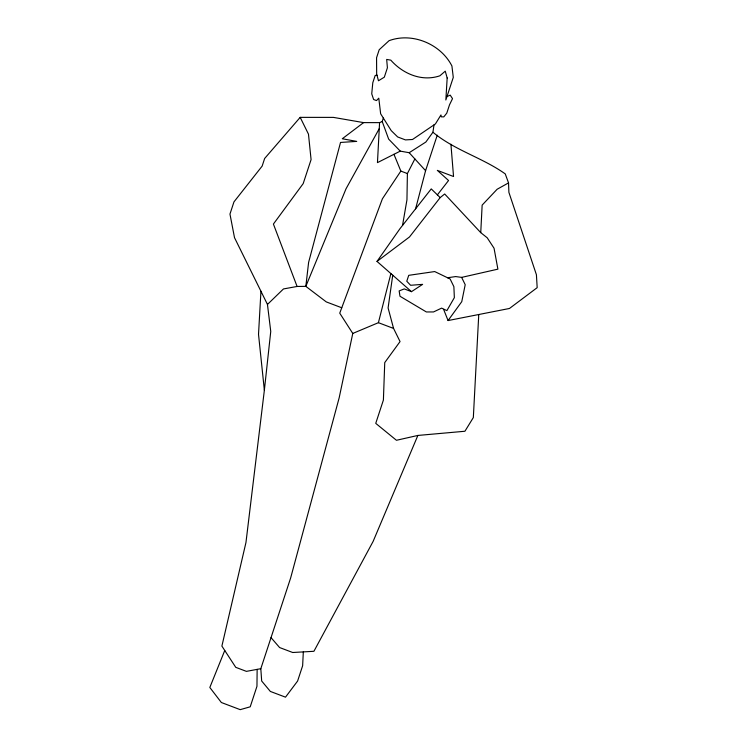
<?xml version="1.0" encoding="UTF-8"?>
<svg xmlns="http://www.w3.org/2000/svg" width="747" height="747" viewBox="0 0 747 747"><rect width="100%" height="100%" fill="white"/><g stroke="black" fill="none" stroke-linecap="round" stroke-linejoin="round"><path stroke-width="1.12" d="M257.145 669.368L256.959 686.297L250.217 706.811L240.207 709.65L221.364 702.516L209.823 687.473L224.754 650.488M414.865 158.943L407.395 173.565L406.947 199.869L402.53 225.435M303.319 651.898L302.638 665.736L297.605 681.04L285.503 697.166L270.349 691.433L261.674 681.003L260.815 668.696L290.658 577.926L339.157 397.852L352.771 333.442L339.745 313.17L382.408 198.795L400.84 171.082L393.958 154.312M447.565 277.753L455.679 276.567L461.627 277.389L497.894 269.153L494.047 248.219L487.203 237.779L480.741 232.634L482.151 205.108L497.138 189.252L508.539 182.894L505.252 173.902C482.469 157.673 454.652 150.324 432.933 132.238L433.998 124.908M383.342 118.073L382.212 121.509L379.579 122.639L377.459 162.622L400.271 151.127L409.188 152.715L425.585 170.68L415.593 208.824M478.762 314.515L473.337 417.564L464.914 431.252L417.872 435.445L396.452 440.282L375.741 423.362L383.398 400.065L384.742 362.594L400.056 341.566L393.566 328.428L388.095 307.951L392.735 275.204M260.946 291.246L258.518 334.339L264.363 390.233L245.959 542.509L221.887 646.09L235.753 667.332L246.407 671.366L260.815 668.696M264.363 390.233L270.75 331.453L267.454 304.44L234.502 237.658L229.964 214.062L233.96 201.886L262.141 166.114L264.653 158.467L300.191 117.363L333.433 117.391L363.593 122.611L379.579 122.639M352.771 333.442L378.412 322.685L390.886 273.579M425.585 170.68L437.247 135.216M417.872 435.445L373.117 541.416L313.917 651.291L292.712 652.504L279.602 647.546L271.03 637.639M379.261 128.652L346.029 188.786L305.831 286.362L297.091 286.465L283.468 288.94L267.454 304.44M411.494 291.657L404.267 288.912L399.141 290.928L399.99 296.26L426.369 311.957L433.521 311.947L441.608 308.128L446.902 310.621L454.353 297.642L453.877 286.661L450.133 278.995L434.707 271.563L408.73 275.335L406.779 281.245L410.617 285.279L422.625 284.364L411.494 291.657L377.011 261.413L399.934 228.741L431.243 188.898L440.188 197.591L444.68 193.987L480.741 232.634M432.933 132.238L425.855 142.042L409.188 152.715M443.625 309.379L448.06 320.556L461.758 301.676L465.204 284.7L461.627 277.389M437.387 194.864L448.555 180.513L437.331 170.381L453.541 176.516L450.927 144.246M440.188 197.591L409.487 236.967L377.011 261.413M363.593 122.611L342.285 138.755L356.721 141.398L340.529 142.444L308.614 262.374L305.831 286.362L326.29 301.909L341.762 307.773M446.986 96.54L450.208 95.13L452.523 98.632L449.517 104.813L446.771 113.161L443.783 116.887L441.244 116.831L440.982 114.926L435.417 123.937L412.512 139.493L405.444 139.904L397.665 136.953L391.223 130.622L380.643 113.777L378.785 98.174L376.488 100.584L373.621 99.5L371.735 93.861L372.79 82.74L375.199 75.438L377.02 75.279M448.06 320.556L509.463 308.474L537.177 287.66L536.421 274.765L508.894 192.352L508.539 182.894M400.84 171.082L407.395 173.565M378.412 322.685L393.566 328.428M400.271 151.127L388.655 139.119L382.212 121.509M300.191 117.363L308.474 134.152L311.079 159.625L303.189 183.613L273.411 224.053L297.091 286.465M447.173 77.977L445.847 99.995L453.28 77.389L451.916 65.979C440.814 44.064 412.316 32.056 389.075 40.674L379.196 49.741L376.563 57.734L376.665 73.944L378.468 80.769L384.322 77.165L387.404 67.781L386.675 59.424L390.812 60.152C402.922 73.86 421.868 81.937 439.88 75.802L445.249 71.161L447.173 77.977"/></g></svg>
